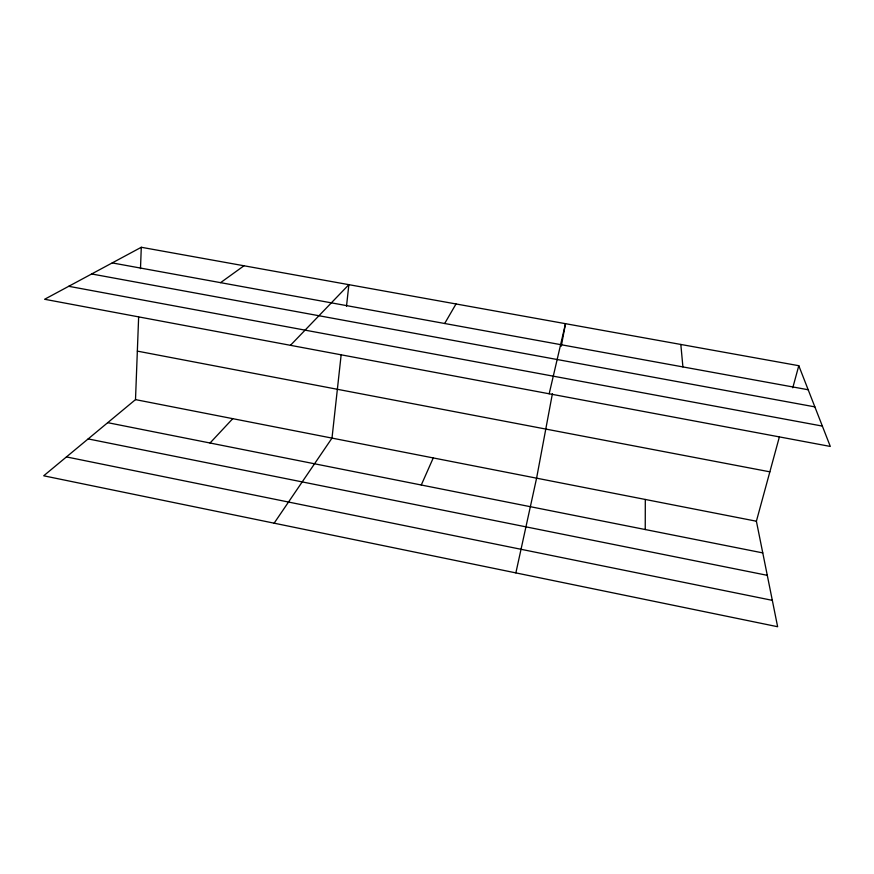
<?xml version="1.0" encoding="UTF-8"?>
<svg xmlns="http://www.w3.org/2000/svg" width="874" height="874" viewBox="0 0 874 874"><rect width="100%" height="100%" fill="white"/><g stroke="black" fill="none" stroke-linecap="round" stroke-linejoin="round"><path stroke-width="1.31" d="M645.241 529.535L645.307 499.469M779.346 437.033L756.392 521.221L777.631 626.724L43.7 475.795L135.503 399.615L138.638 317.065M140.485 268.646L141.293 247.276L798.792 365.703L830.3 446.439L44.618 299.269L141.293 247.276M341.188 354.538L332 438.103L274.141 523.176M346.508 306.206L348.868 284.662L290.463 345.317M552.412 393.639L536.592 478.176L515.868 572.885M561.294 346.159L565.5 323.686L549.178 393.781M792.773 387.794L798.792 365.703M421.279 485.004L433.253 457.932M444.68 323.5L456.02 303.966M210.033 443.009L232.768 418.668M220.576 282.652L243.988 265.772M112.233 262.91L808.177 389.749M91.661 273.966L814.863 406.88M68.74 286.301L822.358 426.086M137.349 351.119L769.863 471.829M135.503 399.615L756.392 521.221M107.721 422.666L762.773 552.903M88.154 438.912L767.285 575.332M66.446 456.916L772.321 600.351M680.824 344.454L682.911 366.916"/></g></svg>
